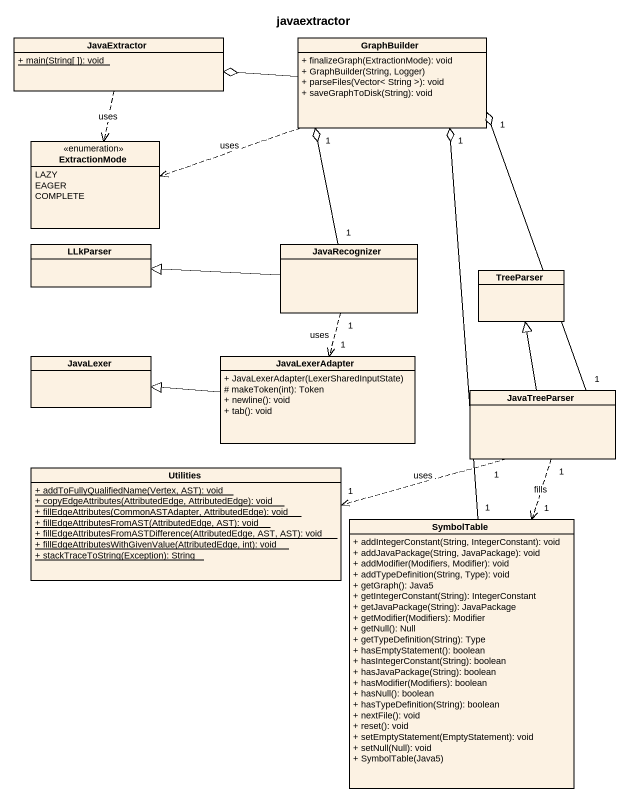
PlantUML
@startuml
title javaextractor
hide circle
hide empty members
skinparam classAttributeIconSize 0
class JavaExtractor {
  {static} + main(String[ ]): void
}
class GraphBuilder {
  + finalizeGraph(ExtractionMode): void
  + GraphBuilder(String, Logger)
  + parseFiles(Vector< String >): void
  + saveGraphToDisk(String): void
}
enum ExtractionMode {
  LAZY
  EAGER
  COMPLETE
}
class LLkParser
class JavaRecognizer
class TreeParser
class JavaLexer
class JavaLexerAdapter {
  + JavaLexerAdapter(LexerSharedInputState)
  # makeToken(int): Token
  + newline(): void
  + tab(): void
}
class JavaTreeParser
class Utilities {
  {static} + addToFullyQualifiedName(Vertex, AST): void
  {static} + copyEdgeAttributes(AttributedEdge, AttributedEdge): void
  {static} + fillEdgeAttributes(CommonASTAdapter, AttributedEdge): void
  {static} + fillEdgeAttributesFromAST(AttributedEdge, AST): void
  {static} + fillEdgeAttributesFromASTDifference(AttributedEdge, AST, AST): void
  {static} + fillEdgeAttributesWithGivenValue(AttributedEdge, int): void
  {static} + stackTraceToString(Exception): String
}
class SymbolTable {
  + addIntegerConstant(String, IntegerConstant): void
  + addJavaPackage(String, JavaPackage): void
  + addModifier(Modifiers, Modifier): void
  + addTypeDefinition(String, Type): void
  + getGraph(): Java5
  + getIntegerConstant(String): IntegerConstant
  + getJavaPackage(String): JavaPackage
  + getModifier(Modifiers): Modifier
  + getNull(): Null
  + getTypeDefinition(String): Type
  + hasEmptyStatement(): boolean
  + hasIntegerConstant(String): boolean
  + hasJavaPackage(String): boolean
  + hasModifier(Modifiers): boolean
  + hasNull(): boolean
  + hasTypeDefinition(String): boolean
  + nextFile(): void
  + reset(): void
  + setEmptyStatement(EmptyStatement): void
  + setNull(Null): void
  + SymbolTable(Java5)
}
JavaExtractor ..> ExtractionMode : uses
GraphBuilder -left-o JavaExtractor
GraphBuilder .left.> ExtractionMode : uses
JavaRecognizer "1" -up-o "1" GraphBuilder
JavaRecognizer -left-|> LLkParser
JavaRecognizer "1" ..> "1" JavaLexerAdapter : uses
JavaLexerAdapter -left-|> JavaLexer
JavaTreeParser "1" -up-o "1" GraphBuilder
JavaTreeParser -up-|> TreeParser
JavaTreeParser "1" .left.> "1" Utilities : uses
JavaTreeParser "1" ..> "1" SymbolTable : fills
SymbolTable "1" -up-o "1" GraphBuilder
@enduml
